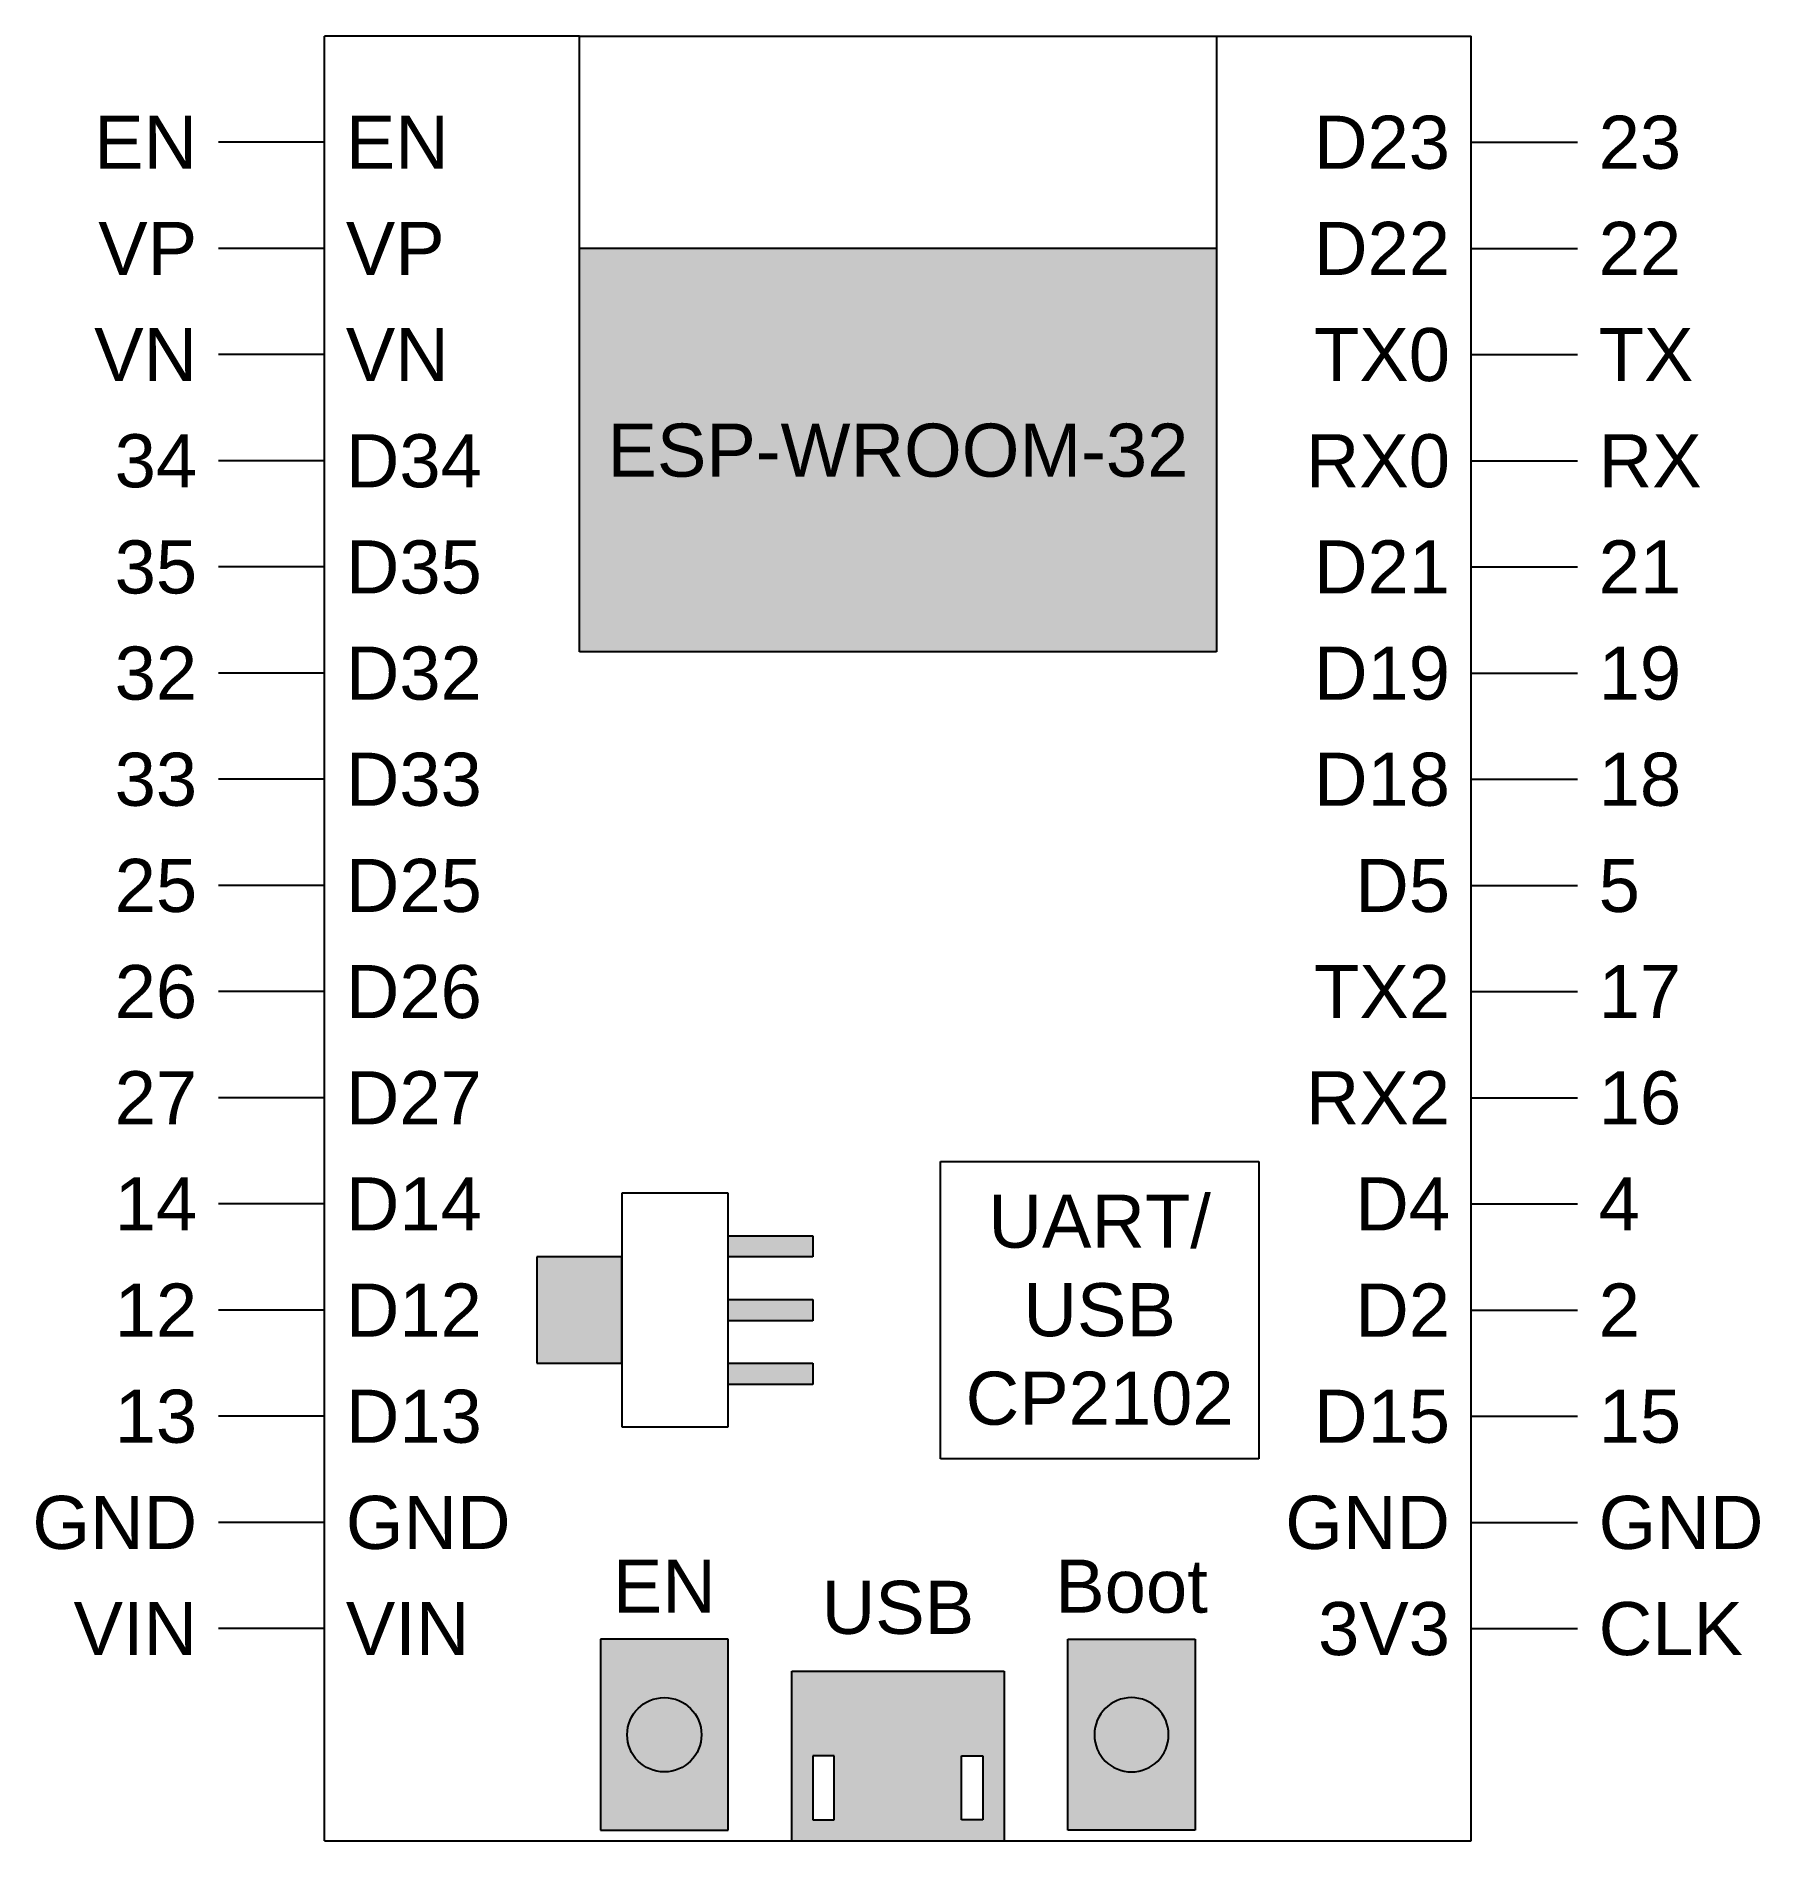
# Model space of a CAD drawing. Header units: millimetres. Extents: x -13.6 to 67.6, y 0 to 85.
import ezdxf
from ezdxf.enums import TextEntityAlignment as Align

# ---------------------------------------------------------------- set-up
doc = ezdxf.new("R2010")
doc.units = ezdxf.units.MM
doc.layers.get('0').update_dxf_attribs({"lineweight": 25})
doc.styles.add('textstyle11', font='')
doc.styles.add('textstyle12', font='')
doc.styles.add('textstyle13', font='')
doc.styles.add('textstyle14', font='')
doc.styles.add('textstyle15', font='')
doc.styles.add('textstyle16', font='')
doc.styles.add('textstyle17', font='')
doc.styles.add('textstyle18', font='')
doc.styles.add('textstyle19', font='')
doc.styles.add('textstyle20', font='')
doc.styles.add('textstyle21', font='')
doc.styles.add('textstyle22', font='')
doc.styles.add('textstyle23', font='')
doc.styles.add('textstyle24', font='')
doc.styles.add('textstyle25', font='')
doc.styles.add('textstyle26', font='')
doc.styles.add('textstyle27', font='')
doc.styles.add('textstyle28', font='')
doc.styles.add('textstyle29', font='')
doc.styles.add('textstyle30', font='')
doc.styles.add('textstyle31', font='')
doc.styles.add('textstyle32', font='')
doc.styles.add('textstyle33', font='')
doc.styles.add('textstyle34', font='')
doc.styles.add('textstyle35', font='')
doc.styles.add('textstyle36', font='')
doc.styles.add('textstyle37', font='')
doc.styles.add('textstyle38', font='')
doc.styles.add('textstyle39', font='')
doc.styles.add('textstyle40', font='')
doc.styles.add('textstyle41', font='')
doc.styles.add('textstyle42', font='')
doc.styles.add('textstyle43', font='')
doc.styles.add('textstyle44', font='')
doc.styles.add('textstyle45', font='')
doc.styles.add('textstyle46', font='')
doc.styles.add('textstyle47', font='')
doc.styles.add('textstyle48', font='')
doc.styles.add('textstyle49', font='')
doc.styles.add('textstyle50', font='')
doc.styles.add('textstyle51', font='')
doc.styles.add('textstyle52', font='')
doc.styles.add('textstyle53', font='')
doc.styles.add('textstyle54', font='')
doc.styles.add('textstyle55', font='')
doc.styles.add('textstyle56', font='')
doc.styles.add('textstyle57', font='')
doc.styles.add('textstyle58', font='')
doc.styles.add('textstyle59', font='')
doc.styles.add('textstyle60', font='')
doc.styles.add('textstyle61', font='')
doc.styles.add('textstyle62', font='')
doc.styles.add('textstyle63', font='')
doc.styles.add('textstyle64', font='')
doc.styles.add('textstyle65', font='')
doc.styles.add('textstyle66', font='')
doc.styles.add('textstyle67', font='')
doc.styles.add('textstyle68', font='')
doc.styles.add('textstyle69', font='')
doc.styles.add('textstyle70', font='')
doc.styles.add('textstyle71', font='')
doc.styles.add('textstyle72', font='')
doc.styles.add('textstyle73', font='')
doc.styles.add('textstyle74', font='')
doc.styles.add('textstyle75', font='')
doc.styles.get('textstyle11').set_extended_font_data('Arial')
doc.styles.get('textstyle12').set_extended_font_data('Arial')
doc.styles.get('textstyle13').set_extended_font_data('Arial')
doc.styles.get('textstyle14').set_extended_font_data('Arial')
doc.styles.get('textstyle15').set_extended_font_data('Arial')
doc.styles.get('textstyle16').set_extended_font_data('Arial')
doc.styles.get('textstyle17').set_extended_font_data('Arial')
doc.styles.get('textstyle18').set_extended_font_data('Arial')
doc.styles.get('textstyle19').set_extended_font_data('Arial')
doc.styles.get('textstyle20').set_extended_font_data('Arial')
doc.styles.get('textstyle21').set_extended_font_data('Arial')
doc.styles.get('textstyle22').set_extended_font_data('Arial')
doc.styles.get('textstyle23').set_extended_font_data('Arial')
doc.styles.get('textstyle24').set_extended_font_data('Arial')
doc.styles.get('textstyle25').set_extended_font_data('Arial')
doc.styles.get('textstyle26').set_extended_font_data('Arial')
doc.styles.get('textstyle27').set_extended_font_data('Arial')
doc.styles.get('textstyle28').set_extended_font_data('Arial')
doc.styles.get('textstyle29').set_extended_font_data('Arial')
doc.styles.get('textstyle30').set_extended_font_data('Arial')
doc.styles.get('textstyle31').set_extended_font_data('Arial')
doc.styles.get('textstyle32').set_extended_font_data('Arial')
doc.styles.get('textstyle33').set_extended_font_data('Arial')
doc.styles.get('textstyle34').set_extended_font_data('Arial')
doc.styles.get('textstyle35').set_extended_font_data('Arial')
doc.styles.get('textstyle36').set_extended_font_data('Arial')
doc.styles.get('textstyle37').set_extended_font_data('Arial')
doc.styles.get('textstyle38').set_extended_font_data('Arial')
doc.styles.get('textstyle39').set_extended_font_data('Arial')
doc.styles.get('textstyle40').set_extended_font_data('Arial')
doc.styles.get('textstyle41').set_extended_font_data('Arial')
doc.styles.get('textstyle42').set_extended_font_data('Arial')
doc.styles.get('textstyle43').set_extended_font_data('Arial')
doc.styles.get('textstyle44').set_extended_font_data('Arial')
doc.styles.get('textstyle45').set_extended_font_data('Arial')
doc.styles.get('textstyle46').set_extended_font_data('Arial')
doc.styles.get('textstyle47').set_extended_font_data('Arial')
doc.styles.get('textstyle48').set_extended_font_data('Arial')
doc.styles.get('textstyle49').set_extended_font_data('Arial')
doc.styles.get('textstyle50').set_extended_font_data('Arial')
doc.styles.get('textstyle51').set_extended_font_data('Arial')
doc.styles.get('textstyle52').set_extended_font_data('Arial')
doc.styles.get('textstyle53').set_extended_font_data('Arial')
doc.styles.get('textstyle54').set_extended_font_data('Arial')
doc.styles.get('textstyle55').set_extended_font_data('Arial')
doc.styles.get('textstyle56').set_extended_font_data('Arial')
doc.styles.get('textstyle57').set_extended_font_data('Arial')
doc.styles.get('textstyle58').set_extended_font_data('Arial')
doc.styles.get('textstyle59').set_extended_font_data('Arial')
doc.styles.get('textstyle60').set_extended_font_data('Arial')
doc.styles.get('textstyle61').set_extended_font_data('Arial')
doc.styles.get('textstyle62').set_extended_font_data('Arial')
doc.styles.get('textstyle63').set_extended_font_data('Arial')
doc.styles.get('textstyle64').set_extended_font_data('Arial')
doc.styles.get('textstyle65').set_extended_font_data('Arial')
doc.styles.get('textstyle66').set_extended_font_data('Arial')
doc.styles.get('textstyle67').set_extended_font_data('Arial')
doc.styles.get('textstyle68').set_extended_font_data('Arial')
doc.styles.get('textstyle69').set_extended_font_data('Arial')
doc.styles.get('textstyle70').set_extended_font_data('Arial')
doc.styles.get('textstyle71').set_extended_font_data('Arial')
doc.styles.get('textstyle72').set_extended_font_data('Arial')
doc.styles.get('textstyle73').set_extended_font_data('Arial')
doc.styles.get('textstyle74').set_extended_font_data('Arial')
doc.styles.get('textstyle75').set_extended_font_data('Arial')

# ---------------------------------------------------------------- blocks, each defined once
blk = doc.blocks.new('pushbutton_topview')
at = {"true_color": 0xc0c0c0}
h = blk.add_hatch(color=9, dxfattribs=at)
h.paths.add_polyline_path([(-3, 4.5), (-3, -4.5), (3, -4.5), (3, 4.5)], flags=0)
edge = h.paths.add_edge_path(flags=0)
edge.add_arc((0, 0), 1.75, 0, 360)
at = {"true_color": 0x000000}
h = blk.add_hatch(color=178, dxfattribs=at)
edge = h.paths.add_edge_path(flags=0)
edge.add_arc((0, 0), 1.75, 0, 360)
at = {"color": 9, "true_color": 0xc0c0c0}
for p, q in [((3, 4.5), (-3, 4.5)), ((-3, 4.5), (-3, -4.5)), ((3, -4.5), (3, 4.5)), ((-3, -4.5), (3, -4.5))]:
    blk.add_line(p, q, dxfattribs=at)
at = {"color": 178, "true_color": 0x000000}
blk.add_circle((0, 0), 1.75, dxfattribs=at)

msp = doc.modelspace()

# ---------------------------------------------------------------- hatches: boundary and pattern name
at = {"true_color": 0xc0c0c0}
for points in [[(42, 75), (42, 56), (12, 56), (12, 75)], [(19, 28.5), (23, 28.5), (23, 27.5), (19, 27.5)], [(14, 22.5), (14, 27.5), (10, 27.5), (10, 22.5)], [(19, 25.5), (23, 25.5), (23, 24.5), (19, 24.5)], [(19, 22.5), (23, 22.5), (23, 21.5), (19, 21.5)]]:
    msp.add_hatch(color=9, dxfattribs=at).paths.add_polyline_path(points, flags=0)
h = msp.add_hatch(color=9, dxfattribs=at)
h.paths.add_polyline_path([(31, 1), (30, 1), (30, 4), (31, 4)], flags=0)
h.paths.add_polyline_path([(22, 8), (32, 8), (32, 0), (22, 0)], flags=0)
h.paths.add_polyline_path([(23, 4), (23, 1), (24, 1), (24, 4)], flags=0)

# ---------------------------------------------------------------- linework, layer by layer
for p, q in [((12, 85), (0, 85)), ((0, 0), (0, 85)), ((12, 85), (42, 85)), ((12, 75), (12, 85)), ((42, 85), (42, 75)), ((42, 85), (54, 85)), ((54, 0), (54, 85)), ((0, 80), (-5, 80)), ((54, 80), (59, 80)), ((0, 75), (-5, 75)), ((42, 75), (12, 75)), ((12, 56), (12, 75)), ((42, 75), (42, 56)), ((54, 75), (59, 75)), ((0, 70), (-5, 70)), ((54, 70), (59, 70)), ((0, 65), (-5, 65)), ((54, 65), (59, 65)), ((0, 60), (-5, 60)), ((54, 60), (59, 60)), ((42, 56), (12, 56)), ((0, 55), (-5, 55)), ((54, 55), (59, 55)), ((0, 50), (-5, 50)), ((54, 50), (59, 50)), ((0, 45), (-5, 45)), ((54, 45), (59, 45)), ((0, 40), (-5, 40)), ((54, 40), (59, 40)), ((0, 35), (-5, 35)), ((54, 35), (59, 35)), ((29, 32), (44, 32)), ((29, 18), (29, 32)), ((44, 32), (44, 18)), ((0, 30), (-5, 30)), ((19, 30.5), (14, 30.5)), ((14, 30.5), (14, 19.5)), ((19, 19.5), (19, 30.5)), ((54, 30), (59, 30)), ((0, 25), (-5, 25)), ((54, 25), (59, 25)), ((0, 20), (-5, 20)), ((54, 20), (59, 20)), ((14, 19.5), (19, 19.5)), ((44, 18), (29, 18)), ((0, 15), (-5, 15)), ((54, 15), (59, 15)), ((0, 10), (-5, 10)), ((54, 10), (59, 10)), ((0, 0), (54, 0))]:
    msp.add_line(p, q)
at = {"color": 9, "true_color": 0xc0c0c0}
for p, q in [((19, 28.5), (23, 28.5)), ((19, 27.5), (19, 28.5)), ((23, 28.5), (23, 27.5)), ((10, 27.5), (10, 22.5)), ((14, 27.5), (10, 27.5)), ((14, 22.5), (14, 27.5)), ((23, 27.5), (19, 27.5)), ((19, 25.5), (23, 25.5)), ((19, 24.5), (19, 25.5)), ((23, 25.5), (23, 24.5)), ((23, 24.5), (19, 24.5)), ((10, 22.5), (14, 22.5)), ((19, 22.5), (23, 22.5)), ((19, 21.5), (19, 22.5)), ((23, 22.5), (23, 21.5)), ((23, 21.5), (19, 21.5)), ((22, 0), (22, 8)), ((22, 8), (32, 8)), ((32, 8), (32, 0)), ((24, 4), (23, 4)), ((23, 4), (23, 1)), ((24, 1), (24, 4)), ((30, 1), (30, 4)), ((30, 4), (31, 4)), ((31, 4), (31, 1)), ((23, 1), (24, 1)), ((31, 1), (30, 1)), ((22, 0), (32, 0))]:
    msp.add_line(p, q, dxfattribs=at)

# ---------------------------------------------------------------- block references
msp.add_blockref('pushbutton_topview', (16, 5))
at = {"yscale": -1, "rotation": 180}
msp.add_blockref('pushbutton_topview', (38, 5), dxfattribs=at)

# ---------------------------------------------------------------- texts
for s, style, p in [('EN', 'textstyle28', (1, 80)), ('VP', 'textstyle26', (1, 75)), ('VN', 'textstyle27', (1, 70)), ('D34', 'textstyle31', (1, 65)), ('D35', 'textstyle32', (1, 60)), ('D32', 'textstyle29', (1, 55)), ('D33', 'textstyle30', (1, 50)), ('D25', 'textstyle13', (1, 45)), ('D26', 'textstyle14', (1, 40)), ('D27', 'textstyle20', (1, 35)), ('D14', 'textstyle11', (1, 30)), ('D12', 'textstyle12', (1, 25)), ('D13', 'textstyle16', (1, 20)), ('GND', 'textstyle15', (1, 15)), ('VIN', 'textstyle17', (1, 10))]:
    msp.add_text(s, height=2.5, dxfattribs=dict(style=style)).set_placement(p, align=Align.MIDDLE_LEFT)
for s, style, p in [('D23', 'textstyle24', (53, 80)), ('D22', 'textstyle25', (53, 75)), ('TX0', 'textstyle22', (53, 70)), ('RX0', 'textstyle18', (53, 65)), ('D21', 'textstyle21', (53, 60)), ('D19', 'textstyle19', (53, 55)), ('D18', 'textstyle40', (53, 50)), ('D5', 'textstyle39', (53, 45)), ('TX2', 'textstyle34', (53, 40)), ('RX2', 'textstyle38', (53, 35)), ('D4', 'textstyle37', (53, 30)), ('D2', 'textstyle36', (53, 25)), ('D15', 'textstyle35', (53, 20)), ('GND', 'textstyle23', (53, 15)), ('3V3', 'textstyle33', (53, 10))]:
    msp.add_text(s, height=2.5, dxfattribs=dict(style=style)).set_placement(p, align=Align.MIDDLE_RIGHT)
at = {"style": 'textstyle44'}
msp.add_text('ESP-WROOM-32', height=2.5, dxfattribs=at).set_placement((27, 65.5), align=Align.MIDDLE_CENTER)
for s, style, p in [('EN', 'textstyle41', (16, 10)), ('Boot', 'textstyle42', (38, 10)), ('USB', 'textstyle43', (27, 9))]:
    msp.add_text(s, height=2.5, dxfattribs=dict(style=style)).set_placement(p, align=Align.BOTTOM_CENTER)
at = {"insert": (36.5, 25), "char_height": 2.5, "attachment_point": 5, "style": 'textstyle45'}
msp.add_mtext('UART/\\PUSB\\PCP2102', dxfattribs=at)
for tag, text, style, p in [('EN', 'EN', 'textstyle64', (-6, 80)), ('VP', 'GPIO36', 'textstyle65', (-6, 75)), ('VN', 'GPIO39', 'textstyle62', (-6, 70)), ('34', 'GPIO34', 'textstyle63', (-6, 65)), ('35', 'GPIO35', 'textstyle68', (-6, 60)), ('32', 'GPIO32', 'textstyle69', (-6, 55)), ('33', 'GPIO33', 'textstyle66', (-6, 50)), ('25', 'GPIO25', 'textstyle67', (-6, 45)), ('26', 'GPIO26', 'textstyle72', (-6, 40)), ('27', 'GPIO27', 'textstyle73', (-6, 35)), ('14', 'GPIO14', 'textstyle70', (-6, 30)), ('12', 'GPIO12', 'textstyle71', (-6, 25)), ('13', 'GPIO13', 'textstyle75', (-6, 20)), ('GND', 'GND', 'textstyle74', (-6, 15)), ('VIN', 'VIN', 'textstyle48', (-6, 10))]:
    msp.add_attdef(tag, text=text, height=2.5, dxfattribs=dict(style=style)).set_placement(p, align=Align.MIDDLE_RIGHT)
for tag, text, style, p in [('23', 'GPIO23', 'textstyle58', (60, 80)), ('22', 'GPIO22', 'textstyle54', (60, 75)), ('TX', 'GPIO1', 'textstyle57', (60, 70)), ('RX', 'GPIO3', 'textstyle59', (60, 65)), ('21', 'GPIO21', 'textstyle55', (60, 60)), ('19', 'GPIO19', 'textstyle53', (60, 55)), ('18', 'GPIO18', 'textstyle56', (60, 50)), ('5', 'GPIO5', 'textstyle51', (60, 45)), ('17', 'GPIO17', 'textstyle47', (60, 40)), ('16', 'GPIO16', 'textstyle49', (60, 35)), ('4', 'GPIO4', 'textstyle52', (60, 30)), ('2', 'GPIO2', 'textstyle60', (60, 25)), ('15', 'GPIO15', 'textstyle46', (60, 20)), ('GND', 'GND', 'textstyle50', (60, 15))]:
    msp.add_attdef(tag, text=text, height=2.5, dxfattribs=dict(style=style)).set_placement(p, align=Align.MIDDLE_LEFT)
at = {"style": 'textstyle61'}
msp.add_attdef('CLK', text='+3.3V INPUT', height=2.5, rotation=360, dxfattribs=at).set_placement((60, 10), align=Align.MIDDLE_LEFT)

doc.saveas('drawing.dxf')
